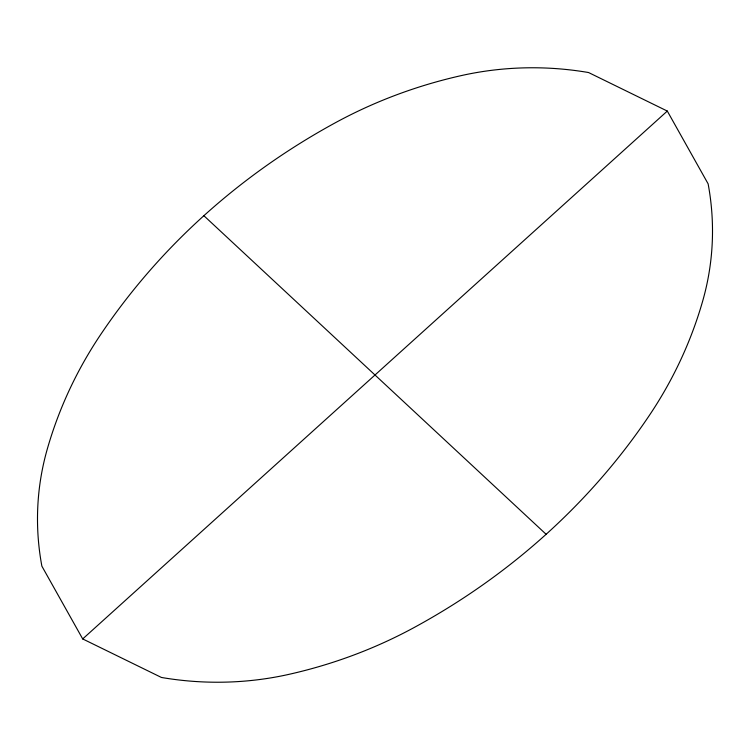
<?xml version="1.0" encoding="UTF-8"?>
<svg xmlns="http://www.w3.org/2000/svg" width="750" height="750" viewBox="0 0 750 750"><rect width="100%" height="100%" fill="white"/><g stroke="black" fill="none" stroke-linecap="round" stroke-linejoin="round"><path stroke-width="1.12" d="M82.697 638.934L667.303 111.066L708.122 183.834A304.397 277.866 9.3 0 1 702.694 301.012A476.737 435.178 9.3 0 1 649.453 415.256A720.216 657.431 9.3 0 1 414.722 627.206A476.737 435.178 9.3 0 1 289.312 674.269A304.397 277.866 9.3 0 1 161.438 677.466L82.697 638.934L41.878 566.166A304.397 277.866 9.3 0 1 47.306 448.988A476.737 435.178 9.3 0 1 100.547 334.744A720.216 657.431 9.3 0 1 335.278 122.794A476.737 435.178 9.3 0 1 460.688 75.731A304.397 277.866 9.3 0 1 588.562 72.534L667.303 111.066M203.878 215.709L546.122 534.291"/></g></svg>
